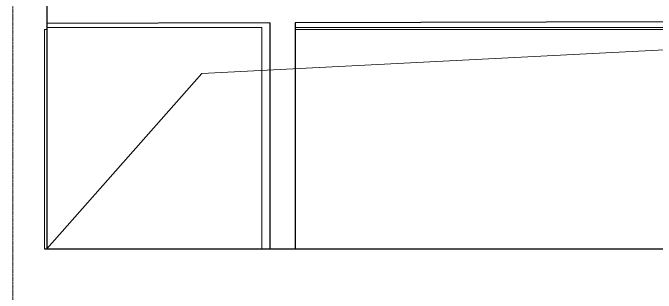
# Model space of a CAD drawing. Header units: millimetres. Extents: x -12447 to 83753, y -46415 to 46712.
# Drawn here: x 18050 to 24383, y 17448 to 20207 of the extents above; entities that cross this region are included whole.
import ezdxf

# ---------------------------------------------------------------- set-up
doc = ezdxf.new("R2010")
doc.units = ezdxf.units.MM
doc.linetypes.add('ADSK_Линия сетки', pattern=[25, 20, -2.5, 0, -2.5])
doc.layers.add('Линии', color=7, linetype='Continuous', lineweight=9, true_color=0x00a600)
for name, color, linetype, lineweight in [('Оси', 7, 'Continuous', 9), ('Перекрытие', 7, 'Continuous', 18), ('Стены несущие', 7, 'Continuous', 30), ('Стены отделка', 7, 'Continuous', 30), ('Стены штриховка', 7, 'Continuous', 9)]:
    doc.layers.add(name, color=color, linetype=linetype, lineweight=lineweight)

msp = doc.modelspace()

# ---------------------------------------------------------------- linework, layer by layer
at = {"layer": 'Линии', "color": 8, "true_color": 0x6e6e6e}
for p, q in [((19910.46, 19610), (30235, 20141.318)), ((18382.397, 17884.451), (19910.46, 19610))]:
    msp.add_line(p, q, dxfattribs=at)
at = {"layer": 'Оси', "linetype": 'ADSK_Линия сетки'}
msp.add_line((18049.565, -6380.761), (18049.565, 44222.998), dxfattribs=at)
at = {"layer": 'Перекрытие'}
for p, q in [((18382.397, 20063.451), (20501.676, 20063.451)), ((20501.676, 20063.451), (20501.676, 17884.451))]:
    msp.add_line(p, q, dxfattribs=at)
at = {"layer": 'Стены несущие'}
for p, q in [((18382.397, 21972.565), (18382.397, 20102.525)), ((20579.566, 20107.692), (18382.397, 20102.341)), ((18382.397, 20102.341), (18382.397, 17884.451)), ((20579.566, 20107.692), (20579.566, 17884.451)), ((25832.5, 20120.486), (20829.566, 20108.301)), ((20829.566, 20108.301), (20829.566, 17884.451)), ((18362.397, 17884.451), (30235, 17884.451))]:
    msp.add_line(p, q, dxfattribs=at)
at = {"layer": 'Стены отделка', "lineweight": 9}
for p, q in [((18362.397, 20043.451), (18362.397, 17884.451)), ((18362.397, 20043.451), (18382.397, 20043.451)), ((24547.141, 20063.451), (20829.566, 20063.451)), ((20829.566, 20043.451), (24547.141, 20043.451))]:
    msp.add_line(p, q, dxfattribs=at)
at = {"layer": 'Стены штриховка'}
msp.add_line((18382.397, 20102.525), (18382.397, 20102.341), dxfattribs=at)

doc.saveas('drawing.dxf')
